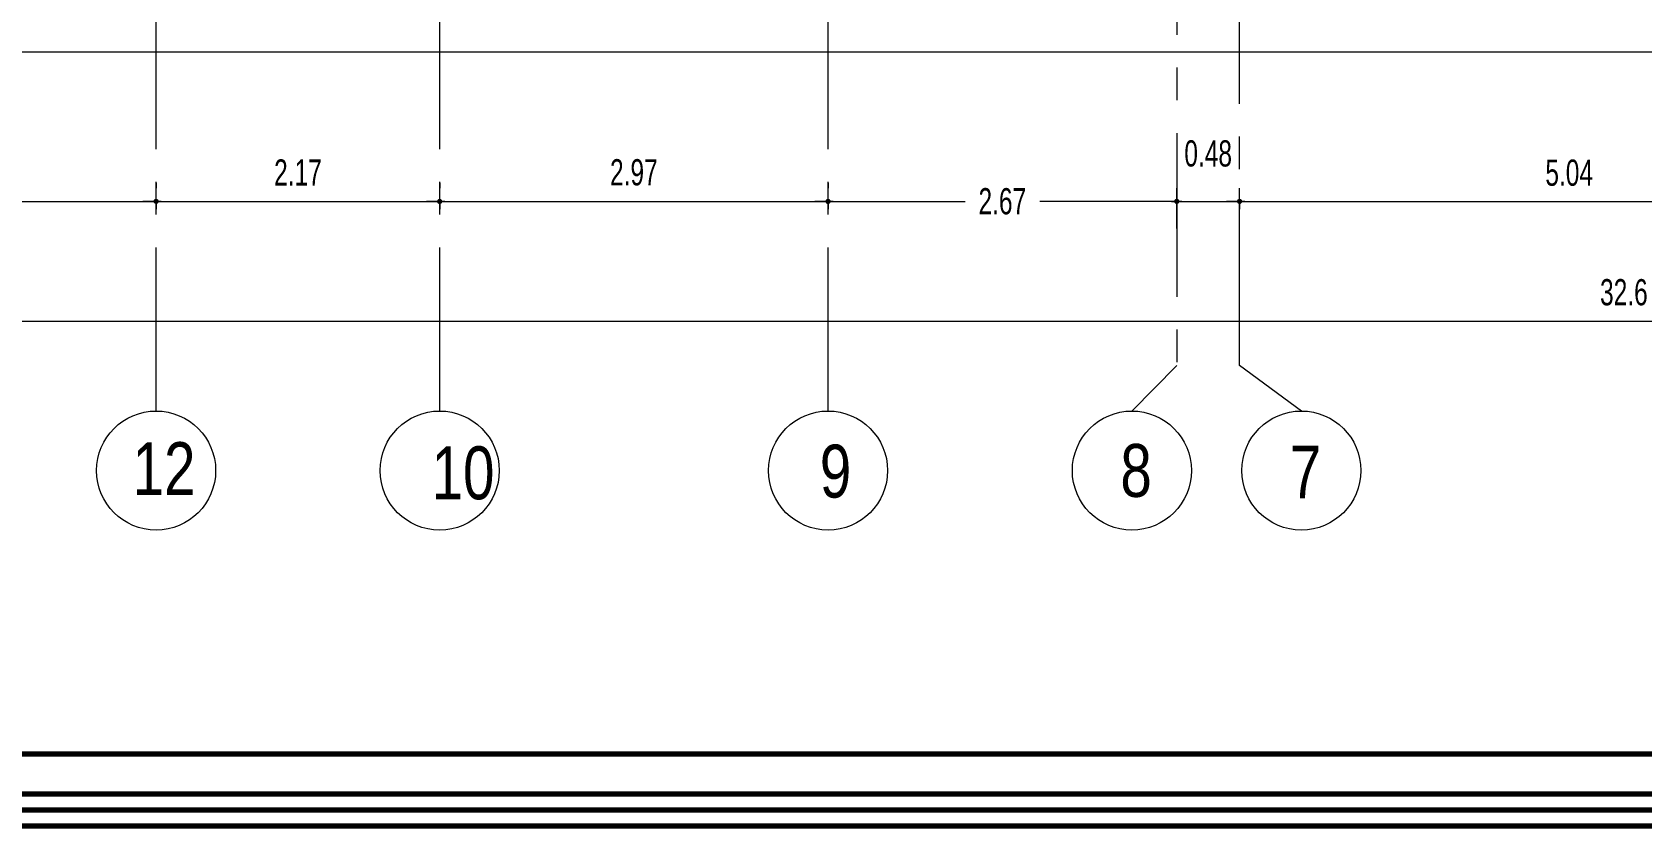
# Model space of a CAD drawing. Header units: metres. Extents: x -22 to 97, y 34 to 77.
# Drawn here: x -10.28 to 2.02, y 34.18 to 40.24 of the extents above; entities that cross this region are included whole.
import ezdxf

# ---------------------------------------------------------------- set-up
doc = ezdxf.new("R2010")
doc.units = ezdxf.units.M
doc.linetypes.add('CENTER', pattern=[2, 1.25, -0.25, 0.25, -0.25])
for name, color, linetype, lineweight in [('A-ANNO-DIMS', 211, 'Continuous', 9), ('A-ANNO-LEVL', 4, 'Continuous', 15), ('A-FLOR', 192, 'Continuous', 18), ('AXIS', 251, 'CENTER', 5), ('COL', 4, 'Continuous', 15), ('G-ANNO-TTLB-MEDM', 33, 'Continuous', 70)]:
    doc.layers.add(name, color=color, linetype=linetype, lineweight=lineweight)
doc.layers.add('text', color=3, linetype='Continuous')
doc.styles.add('_STYLE', font='XARB.SHX', dxfattribs={"width": 0.8, "height": 0.15})
doc.styles.add('xarab', font='xarab.shx', dxfattribs={"width": 0.7})
doc.dimstyles.new('ARAB', dxfattribs={"dimtxt": 0.2, "dimasz": 0.04, "dimexe": 0.1, "dimexo": 0.2, "dimgap": 0.09, "dimtad": 1, "dimzin": 0, "dimdsep": 46, "dimtxsty": 'xarab', "dimblk1": 'DOT', "dimblk2": 'DOT', "dimsah": 1, "dimcen": 0.09, "dimclrd": 1, "dimclre": 8, "dimclrt": 2, "dimadec": 0, "dimazin": 0, "dimtfac": 1, "dimtmove": 2, "dimatfit": 3, "dimldrblk": 'DOT', "dimfxl": 0, "dimtolj": 1, "dimtzin": 0, "dimarcsym": 0})

# ---------------------------------------------------------------- blocks, each defined once
blk = doc.blocks.new('DOT')
for p, q in [((0.99, 0), (-2.52, 0)), ((0, 0), (0, 1.5)), ((0, 0), (0, -1.5))]:
    blk.add_line(p, q)
at = {"const_width": 0.5}
blk.add_lwpolyline([(-0.25, 0, 1), (0.25, 0, 1)], format="xyb", close=True, dxfattribs=at)
blk = doc.blocks.new('*D258')
at = {"layer": 'A-ANNO-LEVL', "color": 8, "lineweight": -2}
for p, q in [((8826.811, -618.994), (8826.811, -619.997)), ((8794.647, -619.196), (8794.647, -619.997))]:
    blk.add_line(p, q, dxfattribs=at)
at = {"layer": 'A-ANNO-LEVL', "color": 1, "lineweight": -2}
blk.add_line((8794.687, -619.897), (8826.771, -619.897), dxfattribs=at)
at = {"layer": 'Defpoints', "color": 0}
for p in [(8826.811, -618.794), (8794.647, -618.996, 0), (8826.811, -619.897)]:
    blk.add_point(p, dxfattribs=at)
at = {"layer": 'A-ANNO-LEVL', "color": 1, "lineweight": -2, "xscale": 0.04, "yscale": 0.04, "zscale": 0.04, "rotation": 180}
blk.add_blockref('DOT', (8794.647, -619.897), dxfattribs=at)
at = {"layer": 'A-ANNO-LEVL', "color": 1, "lineweight": -2, "xscale": 0.04, "yscale": 0.04, "zscale": 0.04}
blk.add_blockref('DOT', (8826.811, -619.897), dxfattribs=at)
at = {"layer": 'A-ANNO-LEVL', "color": 2, "insert": (8810.729, -619.676), "char_height": 0.2, "attachment_point": 5, "style": 'xarab'}
blk.add_mtext('\\A1;{\\Fxarb|c0;32.6}', dxfattribs=at)
blk = doc.blocks.new('*D260')
at = {"layer": 'A-ANNO-LEVL', "color": 8, "lineweight": -2}
for p, q in [((8795.862, -618.839), (8795.862, -618.881)), ((8799.512, -618.839), (8799.512, -618.881))]:
    blk.add_line(p, q, dxfattribs=at)
at = {"layer": 'A-ANNO-LEVL', "color": 1, "lineweight": -2}
blk.add_line((8795.902, -618.981), (8799.472, -618.981), dxfattribs=at)
at = {"layer": 'Defpoints', "color": 0}
for p in [(8799.512, -618.981), (8795.862, -619.039), (8799.512, -619.039)]:
    blk.add_point(p, dxfattribs=at)
at = {"layer": 'A-ANNO-LEVL', "color": 1, "lineweight": -2, "xscale": 0.04, "yscale": 0.04, "zscale": 0.04, "rotation": 180}
blk.add_blockref('DOT', (8795.862, -618.981), dxfattribs=at)
at = {"layer": 'A-ANNO-LEVL', "color": 1, "lineweight": -2, "xscale": 0.04, "yscale": 0.04, "zscale": 0.04}
blk.add_blockref('DOT', (8799.512, -618.981), dxfattribs=at)
at = {"layer": 'A-ANNO-LEVL', "color": 2, "insert": (8797.687, -618.76), "char_height": 0.2, "attachment_point": 5, "style": 'xarab'}
blk.add_mtext('\\A1;3.65', dxfattribs=at)
blk = doc.blocks.new('*D261')
at = {"layer": 'A-ANNO-LEVL', "color": 8, "lineweight": -2}
for p, q in [((8799.512, -618.839), (8799.512, -618.881)), ((8801.679, -618.839), (8801.679, -618.881))]:
    blk.add_line(p, q, dxfattribs=at)
at = {"layer": 'A-ANNO-LEVL', "color": 1, "lineweight": -2}
blk.add_line((8799.552, -618.981), (8801.639, -618.981), dxfattribs=at)
at = {"layer": 'Defpoints', "color": 0}
for p in [(8801.679, -618.981), (8799.512, -619.039), (8801.679, -619.039)]:
    blk.add_point(p, dxfattribs=at)
at = {"layer": 'A-ANNO-LEVL', "color": 1, "lineweight": -2, "xscale": 0.04, "yscale": 0.04, "zscale": 0.04, "rotation": 180}
blk.add_blockref('DOT', (8799.512, -618.981), dxfattribs=at)
at = {"layer": 'A-ANNO-LEVL', "color": 1, "lineweight": -2, "xscale": 0.04, "yscale": 0.04, "zscale": 0.04}
blk.add_blockref('DOT', (8801.679, -618.981), dxfattribs=at)
at = {"layer": 'A-ANNO-LEVL', "color": 2, "insert": (8800.596, -618.76), "char_height": 0.2, "attachment_point": 5, "style": 'xarab'}
blk.add_mtext('\\A1;2.17', dxfattribs=at)
blk = doc.blocks.new('*D262')
at = {"layer": 'A-ANNO-LEVL', "color": 8, "lineweight": -2}
for p, q in [((8801.679, -618.839), (8801.679, -618.881)), ((8804.647, -618.839), (8804.647, -618.881))]:
    blk.add_line(p, q, dxfattribs=at)
at = {"layer": 'A-ANNO-LEVL', "color": 1, "lineweight": -2}
blk.add_line((8801.719, -618.981), (8804.607, -618.981), dxfattribs=at)
at = {"layer": 'Defpoints', "color": 0}
for p in [(8804.647, -618.981), (8801.679, -619.039), (8804.647, -619.039)]:
    blk.add_point(p, dxfattribs=at)
at = {"layer": 'A-ANNO-LEVL', "color": 1, "lineweight": -2, "xscale": 0.04, "yscale": 0.04, "zscale": 0.04, "rotation": 180}
blk.add_blockref('DOT', (8801.679, -618.981), dxfattribs=at)
at = {"layer": 'A-ANNO-LEVL', "color": 1, "lineweight": -2, "xscale": 0.04, "yscale": 0.04, "zscale": 0.04}
blk.add_blockref('DOT', (8804.647, -618.981), dxfattribs=at)
at = {"layer": 'A-ANNO-LEVL', "color": 2, "insert": (8803.163, -618.76), "char_height": 0.2, "attachment_point": 5, "style": 'xarab'}
blk.add_mtext('\\A1;2.97', dxfattribs=at)
blk = doc.blocks.new('*D263')
at = {"layer": 'A-ANNO-LEVL', "color": 8, "lineweight": -2}
for p, q in [((8804.647, -618.839), (8804.647, -618.881)), ((8807.312, -618.982), (8807.312, -618.881))]:
    blk.add_line(p, q, dxfattribs=at)
at = {"layer": 'A-ANNO-LEVL', "color": 1, "lineweight": -2}
for p, q in [((8804.687, -618.981), (8805.694, -618.981)), ((8807.272, -618.981), (8806.265, -618.981))]:
    blk.add_line(p, q, dxfattribs=at)
at = {"layer": 'Defpoints', "color": 0}
for p in [(8807.312, -618.981), (8804.647, -619.039), (8807.312, -619.182)]:
    blk.add_point(p, dxfattribs=at)
at = {"layer": 'A-ANNO-LEVL', "color": 1, "lineweight": -2, "xscale": 0.04, "yscale": 0.04, "zscale": 0.04, "rotation": 180}
blk.add_blockref('DOT', (8804.647, -618.981), dxfattribs=at)
at = {"layer": 'A-ANNO-LEVL', "color": 1, "lineweight": -2, "xscale": 0.04, "yscale": 0.04, "zscale": 0.04}
blk.add_blockref('DOT', (8807.312, -618.981), dxfattribs=at)
at = {"layer": 'A-ANNO-LEVL', "color": 2, "insert": (8805.979, -618.981), "char_height": 0.2, "attachment_point": 5, "style": 'xarab'}
blk.add_mtext('\\A1;2.67', dxfattribs=at)
blk = doc.blocks.new('*D264')
at = {"layer": 'A-ANNO-LEVL', "color": 8, "lineweight": -2}
for p, q in [((8807.312, -619.187), (8807.312, -618.881)), ((8807.792, -619.186), (8807.792, -618.881))]:
    blk.add_line(p, q, dxfattribs=at)
at = {"layer": 'A-ANNO-LEVL', "color": 1, "lineweight": -2}
blk.add_line((8807.352, -618.981), (8807.752, -618.981), dxfattribs=at)
at = {"layer": 'Defpoints', "color": 0}
for p in [(8807.792, -618.981), (8807.312, -619.387), (8807.792, -619.386)]:
    blk.add_point(p, dxfattribs=at)
at = {"layer": 'A-ANNO-LEVL', "color": 1, "lineweight": -2, "xscale": 0.04, "yscale": 0.04, "zscale": 0.04, "rotation": 180}
blk.add_blockref('DOT', (8807.312, -618.981), dxfattribs=at)
at = {"layer": 'A-ANNO-LEVL', "color": 1, "lineweight": -2, "xscale": 0.04, "yscale": 0.04, "zscale": 0.04}
blk.add_blockref('DOT', (8807.792, -618.981), dxfattribs=at)
at = {"layer": 'A-ANNO-LEVL', "color": 2, "insert": (8807.552, -618.616), "char_height": 0.2, "attachment_point": 5, "style": 'xarab'}
blk.add_mtext('\\A1;0.48', dxfattribs=at)
blk = doc.blocks.new('*D265')
at = {"layer": 'A-ANNO-LEVL', "color": 8, "lineweight": -2}
for p, q in [((8812.831, -618.839), (8812.831, -618.881)), ((8807.792, -618.916), (8807.792, -618.881))]:
    blk.add_line(p, q, dxfattribs=at)
at = {"layer": 'A-ANNO-LEVL', "color": 1, "lineweight": -2}
blk.add_line((8807.832, -618.981), (8812.791, -618.981), dxfattribs=at)
at = {"layer": 'Defpoints', "color": 0}
for p in [(8812.831, -618.981), (8812.831, -619.039), (8807.792, -619.116)]:
    blk.add_point(p, dxfattribs=at)
at = {"layer": 'A-ANNO-LEVL', "color": 1, "lineweight": -2, "xscale": 0.04, "yscale": 0.04, "zscale": 0.04, "rotation": 180}
blk.add_blockref('DOT', (8807.792, -618.981), dxfattribs=at)
at = {"layer": 'A-ANNO-LEVL', "color": 1, "lineweight": -2, "xscale": 0.04, "yscale": 0.04, "zscale": 0.04}
blk.add_blockref('DOT', (8812.831, -618.981), dxfattribs=at)
at = {"layer": 'A-ANNO-LEVL', "color": 2, "insert": (8810.311, -618.763), "char_height": 0.2, "attachment_point": 5, "style": 'xarab'}
blk.add_mtext('\\A1;5.04', dxfattribs=at)
blk = doc.blocks.new('rtgr')
at = {"layer": 'AXIS', "linetype": 'CENTER'}
for p, q in [((8799.512, -620.582, 0), (8799.512, -584.112, 0)), ((8801.679, -620.582, 0), (8801.679, -584.112, 0)), ((8804.647, -620.582, 0), (8804.647, -584.112, 0))]:
    blk.add_line(p, q, dxfattribs=at)
at = {"layer": 'AXIS', "linetype": 'CENTER', "elevation": 0}
for points in [[(8806.969, -584.112), (8807.312, -584.459), (8807.312, -620.234), (8806.969, -620.582)], [(8808.264, -620.582), (8807.792, -620.235), (8807.792, -584.459), (8808.264, -584.112)]]:
    blk.add_lwpolyline(points, dxfattribs=at)
at = {"layer": 'COL'}
for centre in [(8799.512, -621.037, 0), (8801.679, -621.037, 0), (8804.647, -621.037, 0), (8806.969, -621.037, 0), (8808.264, -621.037, 0)]:
    blk.add_circle(centre, 0.455, dxfattribs=at)
at = {"layer": 'text', "style": '_STYLE', "width": 0.8}
for s, p in [('12', (8799.332, -621.224, 0)), ('9', (8804.584, -621.243, 0)), ('8', (8806.881, -621.238, 0)), ('10', (8801.617, -621.256, 0)), ('7', (8808.176, -621.25, 0))]:
    blk.add_text(s, height=0.404, dxfattribs=at).set_placement(p)
at = {"layer": 'A-ANNO-LEVL'}
for base, p1, p2, picture, middle in [((8807.792, -618.981, 0), (8807.312, -619.387, 0), (8807.792, -619.386, 0), '*D264', (8807.552, -618.616, 0)), ((8799.512, -618.981, 0), (8795.862, -619.039, 0), (8799.512, -619.039, 0), '*D260', (8797.687, -618.76, 0)), ((8801.679, -618.981, 0), (8799.512, -619.039, 0), (8801.679, -619.039, 0), '*D261', (8800.596, -618.76, 0)), ((8804.647, -618.981, 0), (8801.679, -619.039, 0), (8804.647, -619.039, 0), '*D262', (8803.163, -618.76, 0)), ((8812.831, -618.981, 0), (8807.792, -619.116, 0), (8812.831, -619.039, 0), '*D265', (8810.311, -618.763, 0))]:
    dim = blk.add_linear_dim(base=base, p1=p1, p2=p2, dimstyle='ARAB', dxfattribs=at)
    dim.commit()
    dim.dimension.update_dxf_attribs({"geometry": picture, "text_midpoint": middle})
dim = blk.add_linear_dim(base=(8826.811, -619.897, 0), p1=(8794.647, -618.996, 0), p2=(8826.811, -618.794, 0), text='{\\Fxarb|c0;32.6}', dimstyle='ARAB', dxfattribs=at)
dim.commit()
dim.dimension.update_dxf_attribs({"geometry": '*D258', "text_midpoint": (8810.729, -619.676, 0)})
dim = blk.add_linear_dim(base=(8807.312, -618.9812, 0), p1=(8804.6468, -619.0392, 0), p2=(8807.312, -619.1816, 0), dimstyle='ARAB', override={"dimtad": 0}, dxfattribs=at)
dim.commit()
dim.dimension.update_dxf_attribs({"geometry": '*D263', "text_midpoint": (8805.9794, -618.9812, 0)})

msp = doc.modelspace()

# ---------------------------------------------------------------- linework, layer by layer
at = {"layer": 'A-FLOR'}
msp.add_line((-14.31455, 40.09263), (18.58545, 40.09263), dxfattribs=at)
at = {"layer": 'G-ANNO-TTLB-MEDM'}
for points in [[(-22.31363, 76.99575), (-22.2861, 34.18173), (34.27819, 34.18173), (34.25066, 76.99575)], [(-22.16474, 76.80089), (-22.16474, 34.30309), (34.15683, 34.30309), (34.15683, 76.80089)], [(-22.00789, 76.54085), (25.54041, 76.54085), (25.54041, 34.42445), (-22.00789, 34.42445)], [(-21.7045, 76.20728), (25.23702, 76.20728), (25.23702, 34.72784), (-21.7045, 34.72784)]]:
    msp.add_lwpolyline(points, close=True, dxfattribs=at)

# ---------------------------------------------------------------- block references
at = {"layer": 'A-ANNO-DIMS'}
msp.add_blockref('rtgr', (-8808.84499, 657.93152, -0.00003), dxfattribs=at)

doc.saveas('drawing.dxf')
